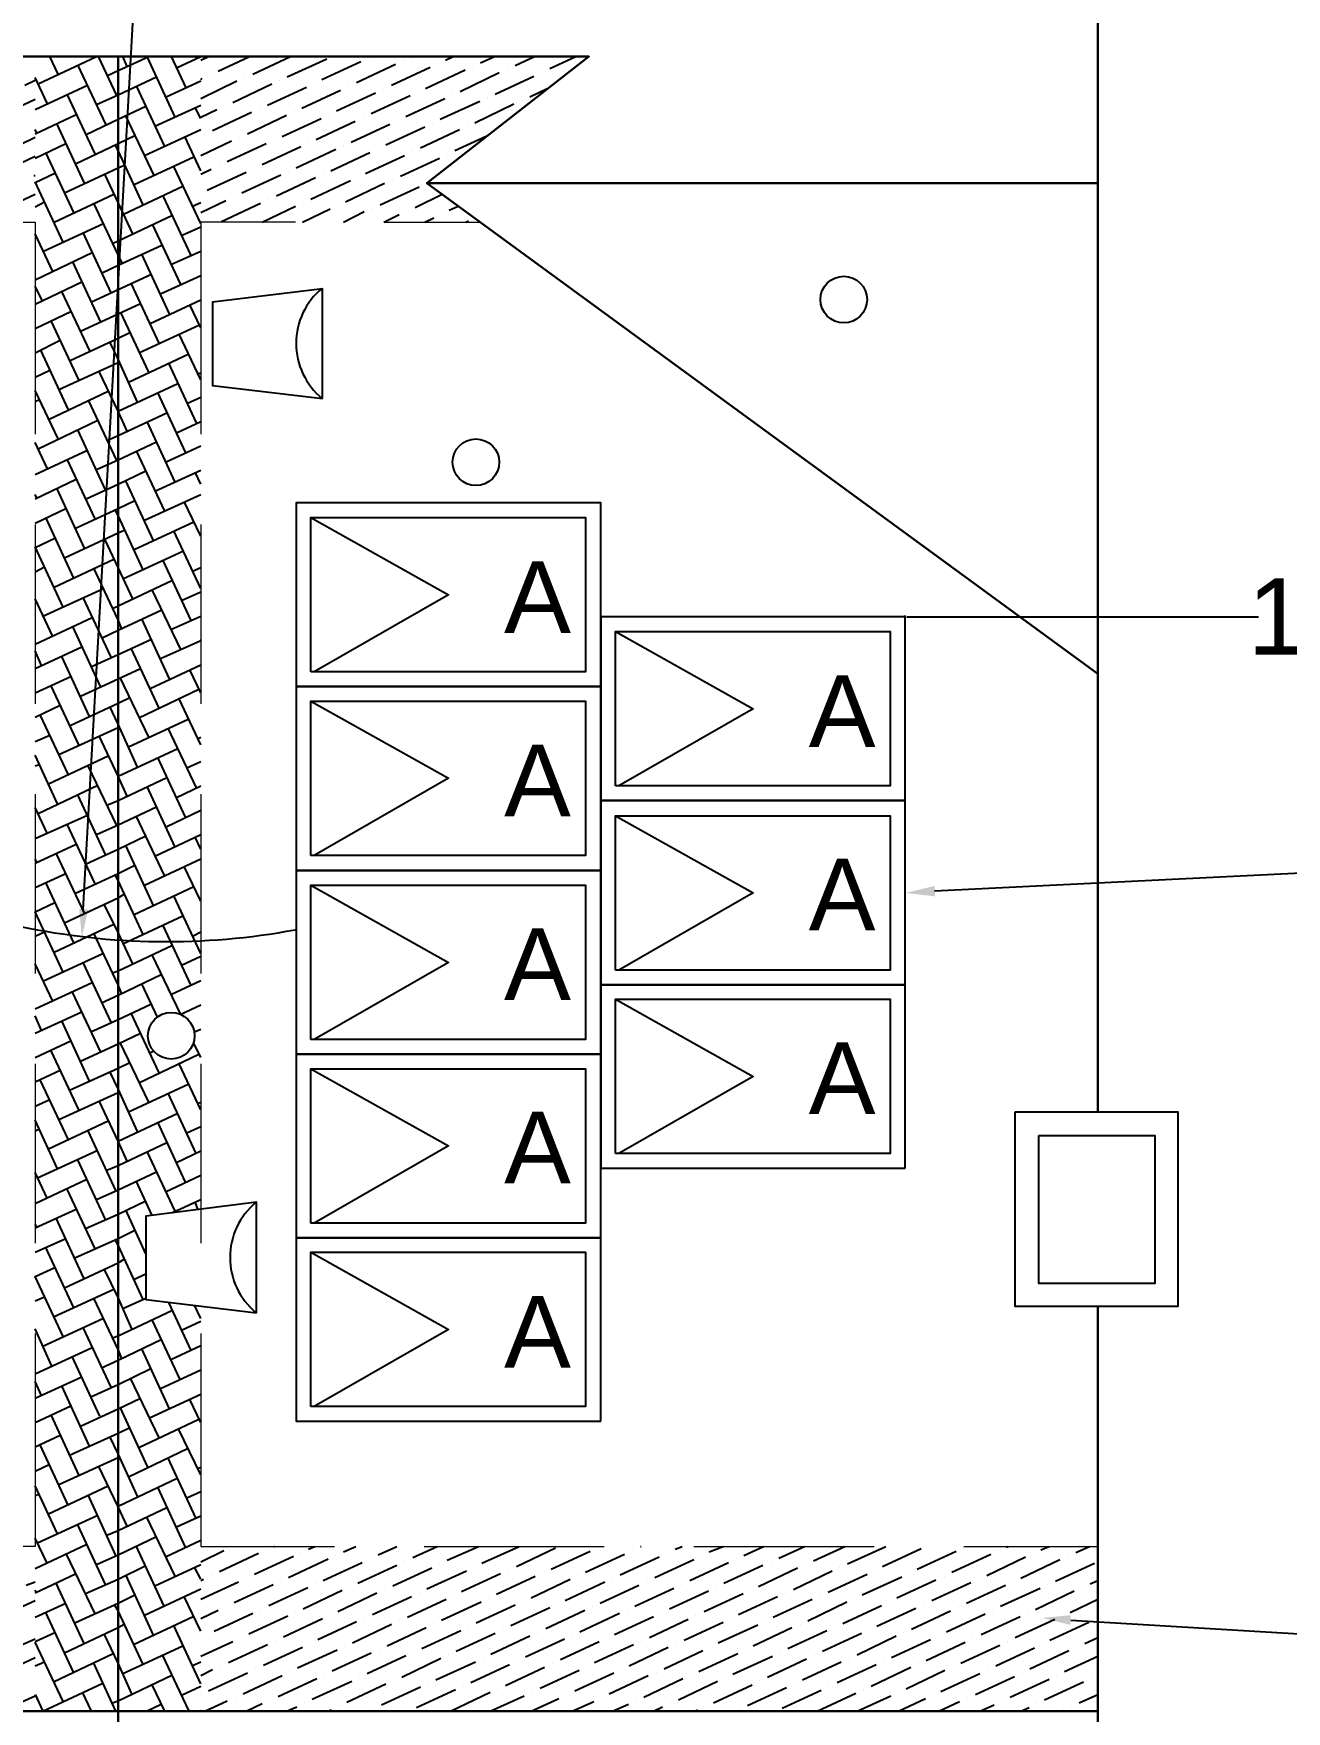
# Model space of a CAD drawing. Header units: inches. Extents: x 347 to 7477, y 1065 to 7514.
# Drawn here: x 3051.8 to 3215.4, y 6603.6 to 6822.8 of the extents above; entities that cross this region are included whole.
import ezdxf

# ---------------------------------------------------------------- set-up
doc = ezdxf.new("R2010")
doc.units = ezdxf.units.IN
doc.header["$MEASUREMENT"] = 0
doc.layers.add('PDF2_0', color=7, linetype='Continuous', true_color=0x636466)
doc.layers.add('PDF2_Text', color=7, linetype='Continuous')
doc.styles.add('PDF Arial', font='arial.ttf')

msp = doc.modelspace()

# ---------------------------------------------------------------- linework, layer by layer
at = {"layer": 'PDF2_0', "color": 7, "lineweight": 30}
for points in [[(3190.78, 6681.95), (3190.78, 6892.47)], [(3190.78, 6603.67), (3190.78, 6515.21), (3062.81, 6515.21), (3062.81, 6603.67), (2934.85, 6603.67), (2934.85, 6708.56), (3022.49, 6803.29), (3001.33, 6819.82), (3062.81, 6819.82)], [(3190.78, 6803.29), (3103.14, 6803.29), (3124.3, 6819.82), (3062.81, 6819.82), (3062.81, 6603.67), (3190.78, 6603.67), (3190.78, 6656.53)], [(3103.14, 6803.29), (3190.78, 6739.17)]]:
    msp.add_lwpolyline(points, dxfattribs=at)
at = {"layer": 'PDF2_0', "color": 7, "lineweight": 25}
for points in [[(3058.27, 6708.38), (3066.9, 6863.05)], [(3165.62, 6746.62), (3165.62, 6746.8)], [(3165.8, 6746.62), (3211.76, 6746.62)], [(3169.43, 6710.84), (3315.83, 6718.01), (3475.22, 6718.01)], [(3187.23, 6615.57), (3332.73, 6606.85), (3432.63, 6606.85)]]:
    msp.add_lwpolyline(points, dxfattribs=at)
at = {"layer": 'PDF2_0', "color": 132, "lineweight": 25, "true_color": 0x00c1c1}
for points in [[(3052.37, 6816.28), (3060, 6819.82)], [(3055, 6817.55), (3053.91, 6819.82)], [(3062.63, 6814.73), (3060.27, 6819.82)], [(3061.45, 6817.37), (3062.81, 6818), (3066.81, 6819.82)], [(3063.99, 6818.55), (3063.45, 6819.82)], [(3070.26, 6811.92), (3066.63, 6819.82)], [(3071.71, 6815.73), (3069.81, 6819.82)], [(3070.44, 6818.36), (3073.62, 6819.82)], [(3073.07, 6819.64), (3072.98, 6819.82)], [(3061.27, 6810.92), (3057.54, 6818.73)], [(3053.55, 6813.73), (3052, 6817.09)], [(3052, 6812.92), (3058.82, 6816.09)], [(3060, 6813.55), (3062.81, 6814.82), (3067.81, 6817.18)], [(3068.9, 6808.1), (3065.26, 6815.91)], [(3069.08, 6814.55), (3073.62, 6816.64)], [(3059.82, 6807.1), (3056.18, 6814.91)], [(3058.63, 6809.65), (3062.81, 6811.64), (3066.44, 6813.37)], [(3067.63, 6810.74), (3073.62, 6813.46)], [(3073.62, 6811.74), (3072.89, 6813.19)], [(3052, 6809.74), (3057.36, 6812.28)], [(3058.45, 6803.29), (3054.82, 6811.1)], [(3067.53, 6804.29), (3063.81, 6812.1)], [(3052.19, 6809.83), (3052, 6810.28)], [(3057.27, 6805.83), (3062.81, 6808.47), (3065.08, 6809.56)], [(3066.26, 6806.92), (3073.62, 6810.28)], [(3073.62, 6804.92), (3071.53, 6809.37)], [(3052, 6806.56), (3056, 6808.47)], [(3057.09, 6799.38), (3053.37, 6807.29)], [(3066.08, 6800.47), (3062.81, 6807.56), (3062.45, 6808.28)], [(3064.9, 6803.11), (3072.71, 6806.74)], [(3052, 6803.38), (3054.64, 6804.65)], [(3055.82, 6802.02), (3062.81, 6805.29), (3063.63, 6805.65)], [(3064.72, 6796.66), (3062.81, 6800.75), (3061.09, 6804.47)], [(3073.62, 6798.02), (3070.08, 6805.47)], [(3055.64, 6795.57), (3052, 6803.47)], [(3063.45, 6799.2), (3071.35, 6802.93)], [(3052, 6800.2), (3053.19, 6800.84)], [(3054.46, 6798.2), (3062.27, 6801.84)], [(3063.36, 6792.84), (3062.81, 6793.93), (3059.63, 6800.66)], [(3072.35, 6793.84), (3068.72, 6801.65)], [(3072.53, 6800.29), (3073.62, 6800.75)], [(3053.09, 6794.39), (3060.9, 6798.02)], [(3062.09, 6795.39), (3062.81, 6795.75), (3069.9, 6799.11)], [(3070.99, 6790.03), (3067.35, 6797.84)], [(3054.28, 6791.75), (3052, 6796.66)], [(3061.9, 6788.94), (3058.27, 6796.84)], [(3071.17, 6796.48), (3073.62, 6797.57)], [(3052, 6790.67), (3059.45, 6794.21)], [(3060.72, 6791.57), (3062.81, 6792.57), (3068.53, 6795.21)], [(3069.53, 6786.22), (3065.9, 6794.03)], [(3069.71, 6792.66), (3073.62, 6794.39)], [(3060.54, 6785.13), (3056.91, 6793.03)], [(3059.27, 6787.76), (3062.81, 6789.39), (3067.17, 6791.39)], [(3068.35, 6788.85), (3073.62, 6791.21)], [(3052, 6787.49), (3058.09, 6790.39)], [(3052.91, 6787.94), (3052, 6789.85)], [(3059.18, 6781.31), (3055.46, 6789.12)], [(3068.17, 6782.4), (3064.54, 6790.21)], [(3057.91, 6783.94), (3062.81, 6786.22), (3065.72, 6787.58)], [(3066.99, 6784.94), (3073.62, 6788.03)], [(3073.62, 6784.4), (3072.17, 6787.4)], [(3052, 6784.31), (3056.73, 6786.58)], [(3057.73, 6777.5), (3054.09, 6785.31)], [(3066.81, 6778.59), (3063.18, 6786.4)], [(3065.54, 6781.13), (3073.44, 6784.76)], [(3052, 6781.13), (3055.27, 6782.76)], [(3056.55, 6780.13), (3062.81, 6783.04), (3064.36, 6783.76)], [(3065.36, 6774.68), (3062.81, 6780.31), (3061.72, 6782.58)], [(3073.62, 6777.59), (3070.8, 6783.58)], [(3056.36, 6773.68), (3052.73, 6781.49)], [(3064.17, 6777.31), (3071.98, 6780.95)], [(3052, 6777.95), (3053.91, 6778.86)], [(3055.09, 6776.32), (3062.81, 6779.86), (3062.99, 6779.95)], [(3062.81, 6773.5), (3060.36, 6778.68)], [(3073.07, 6771.96), (3069.44, 6779.77)], [(3073.26, 6778.4), (3073.62, 6778.5)], [(3055, 6769.87), (3052, 6776.22)], [(3053.73, 6772.41), (3061.54, 6776.13)], [(3063.99, 6770.87), (3062.81, 6773.5), (3070.62, 6777.13)], [(3071.62, 6768.14), (3067.99, 6775.95)], [(3052, 6774.77), (3052.55, 6775.04)], [(3062.63, 6767.05), (3059, 6774.86)], [(3071.8, 6774.5), (3073.62, 6775.32)], [(3052.37, 6768.6), (3060.18, 6772.32)], [(3061.36, 6769.69), (3062.81, 6770.32), (3069.26, 6773.32)], [(3070.26, 6764.24), (3066.63, 6772.14)], [(3070.44, 6770.68), (3073.62, 6772.14)], [(3053.55, 6766.05), (3052, 6769.41)], [(3061.18, 6763.24), (3057.54, 6771.05)], [(3060, 6765.87), (3062.81, 6767.14), (3067.81, 6769.5)], [(3052, 6765.24), (3058.82, 6768.41)], [(3059.82, 6759.42), (3056.18, 6767.23)], [(3068.9, 6760.42), (3065.26, 6768.23)], [(3069.08, 6766.87), (3073.62, 6768.96)], [(3058.63, 6762.06), (3062.81, 6763.96), (3066.44, 6765.69)], [(3067.63, 6763.06), (3073.62, 6765.78)], [(3073.62, 6763.96), (3072.89, 6765.51)], [(3052, 6762.06), (3057.36, 6764.6)], [(3058.45, 6755.61), (3054.82, 6763.42)], [(3067.44, 6756.61), (3063.81, 6764.42)], [(3052.19, 6762.15), (3052, 6762.6)], [(3052, 6758.88), (3056, 6760.79)], [(3057.18, 6758.15), (3062.81, 6760.79), (3065.08, 6761.88)], [(3066.08, 6752.79), (3062.81, 6759.88), (3062.45, 6760.6)], [(3066.26, 6759.24), (3073.62, 6762.6)], [(3073.62, 6757.15), (3071.44, 6761.69)], [(3057, 6751.79), (3053.37, 6759.61)], [(3064.9, 6755.43), (3072.71, 6759.06)], [(3052, 6755.7), (3054.64, 6756.97)], [(3055.82, 6754.34), (3062.81, 6757.61), (3063.63, 6757.97)], [(3064.72, 6748.98), (3062.81, 6753.07), (3061.09, 6756.79)], [(3073.62, 6750.34), (3070.08, 6757.88)], [(3055.64, 6747.89), (3052, 6755.79)], [(3054.46, 6750.52), (3062.27, 6754.16)], [(3063.45, 6751.61), (3071.35, 6755.25)], [(3072.35, 6746.16), (3068.72, 6753.97)], [(3052, 6752.52), (3053.19, 6753.16)], [(3063.27, 6745.16), (3062.81, 6746.25), (3059.63, 6752.98)], [(3072.53, 6752.61), (3073.62, 6753.07)], [(3053, 6746.71), (3060.9, 6750.34)], [(3062.09, 6747.71), (3062.81, 6748.07), (3069.9, 6751.43)], [(3070.99, 6742.35), (3067.26, 6750.16)], [(3071.17, 6748.8), (3073.62, 6749.89)], [(3054.28, 6744.08), (3052, 6748.98)], [(3061.9, 6741.35), (3058.27, 6749.16)], [(3060.72, 6743.89), (3062.81, 6744.89), (3068.53, 6747.53)], [(3052, 6743.08), (3059.45, 6746.53)], [(3060.54, 6737.45), (3056.91, 6745.35)], [(3069.53, 6738.54), (3065.9, 6746.35)], [(3069.71, 6744.98), (3073.62, 6746.71)], [(3059.27, 6740.08), (3062.81, 6741.71), (3067.17, 6743.71)], [(3068.35, 6741.17), (3073.62, 6743.53), (3073.53, 6743.53)], [(3052, 6739.9), (3058.09, 6742.71)], [(3052.82, 6740.26), (3052, 6742.17)], [(3059.09, 6733.63), (3055.46, 6741.44)], [(3068.17, 6734.72), (3064.54, 6742.53)], [(3052, 6736.72), (3056.73, 6738.9)], [(3057.91, 6736.26), (3062.81, 6738.54), (3065.72, 6739.9)], [(3066.81, 6730.91), (3063.08, 6738.72)], [(3066.99, 6737.26), (3073.62, 6740.35)], [(3073.62, 6736.72), (3072.17, 6739.72)], [(3057.73, 6729.82), (3054.09, 6737.63)], [(3065.54, 6733.45), (3073.35, 6737.17)], [(3052, 6733.54), (3055.27, 6735.08)], [(3056.55, 6732.45), (3062.81, 6735.36), (3064.36, 6736.08)], [(3065.36, 6727), (3062.81, 6732.63), (3061.72, 6734.9)], [(3073.62, 6729.91), (3070.8, 6735.9)], [(3056.36, 6726), (3052.64, 6733.81)], [(3055.09, 6728.64), (3062.81, 6732.18), (3062.99, 6732.27)], [(3064.17, 6729.63), (3071.98, 6733.27)], [(3073.07, 6724.28), (3069.35, 6732.09)], [(3052, 6730.36), (3053.91, 6731.18)], [(3062.81, 6725.82), (3060.36, 6731.09)], [(3073.26, 6730.72), (3073.62, 6730.91)], [(3054.91, 6722.19), (3052, 6728.54)], [(3053.73, 6724.82), (3061.54, 6728.45)], [(3063.99, 6723.19), (3062.81, 6725.82), (3070.62, 6729.45)], [(3071.62, 6720.46), (3067.99, 6728.27)], [(3071.8, 6726.91), (3073.62, 6727.73)], [(3052, 6727.18), (3052.55, 6727.36)], [(3062.63, 6719.37), (3058.91, 6727.18)], [(3061.36, 6722.01), (3062.81, 6722.64), (3069.17, 6725.64)], [(3062.81, 6725.82), (3062.81, 6725.82)], [(3052.37, 6720.92), (3060.18, 6724.64)], [(3061.18, 6715.56), (3057.54, 6723.37)], [(3070.26, 6716.56), (3066.63, 6724.46)], [(3070.44, 6723.01), (3073.62, 6724.55)], [(3053.55, 6718.37), (3052, 6721.73)], [(3060, 6718.19), (3062.81, 6719.46), (3067.81, 6721.82)], [(3069.08, 6719.19), (3073.62, 6721.37)], [(3052, 6717.65), (3058.82, 6720.73)], [(3059.82, 6711.74), (3056.18, 6719.55)], [(3068.9, 6712.74), (3065.17, 6720.64)], [(3052, 6714.47), (3057.36, 6716.92)], [(3058.63, 6714.38), (3062.81, 6716.28), (3066.44, 6718.01)], [(3067.44, 6708.93), (3063.81, 6716.74)], [(3067.63, 6715.38), (3073.62, 6718.19)], [(3073.62, 6716.28), (3072.89, 6717.83)], [(3052.19, 6714.56), (3052, 6714.92)], [(3058.45, 6707.93), (3054.73, 6715.74)], [(3066.26, 6711.56), (3073.62, 6715.01)], [(3052, 6711.29), (3056, 6713.11)], [(3057.18, 6710.47), (3062.81, 6713.11), (3064.99, 6714.2)], [(3066.08, 6705.11), (3062.81, 6712.2), (3062.45, 6712.92)], [(3073.62, 6709.47), (3071.44, 6714.01)], [(3057, 6704.11), (3053.37, 6711.93)], [(3055.82, 6706.66), (3062.81, 6709.93), (3063.63, 6710.38)], [(3064.9, 6707.75), (3072.71, 6711.38)], [(3073.62, 6702.66), (3070.08, 6710.2)], [(3055.64, 6700.21), (3052, 6708.11), (3054.55, 6709.29)], [(3064.72, 6701.3), (3062.81, 6705.39), (3061, 6709.11)], [(3054.46, 6702.84), (3062.27, 6706.48)], [(3063.45, 6703.93), (3071.26, 6707.57)], [(3072.35, 6698.48), (3068.72, 6706.29)], [(3052, 6704.93), (3053.19, 6705.48)], [(3063.27, 6697.48), (3062.81, 6698.57), (3059.63, 6705.3)], [(3062.09, 6700.12), (3062.81, 6700.39), (3069.9, 6703.75)], [(3072.53, 6704.93), (3073.62, 6705.48)], [(3054.28, 6696.4), (3052, 6701.3)], [(3053, 6699.03), (3060.81, 6702.66)], [(3061.9, 6693.67), (3058.27, 6701.48)], [(3070.99, 6694.67), (3067.26, 6702.48)], [(3071.08, 6701.12), (3073.62, 6702.3)], [(3060.63, 6696.21), (3062.81, 6697.21), (3068.53, 6699.94)], [(3069.71, 6697.3), (3073.62, 6699.12)], [(3052, 6695.4), (3059.45, 6698.85)], [(3060.54, 6689.77), (3056.82, 6697.67)], [(3067.99, 6694.22), (3065.9, 6698.67)], [(3052, 6692.22), (3058.09, 6695.03)], [(3059.27, 6692.4), (3062.81, 6694.03), (3067.08, 6696.03)], [(3068.17, 6687.04), (3064.54, 6694.85)], [(3070.9, 6694.67), (3073.62, 6695.94)], [(3073.62, 6695.85), (3073.53, 6695.85)], [(3052.82, 6692.58), (3052, 6694.49)], [(3059.09, 6685.95), (3055.46, 6693.85)], [(3072.8, 6692.4), (3073.62, 6692.76)], [(3052, 6689.04), (3056.64, 6691.22)], [(3057.91, 6688.58), (3062.81, 6690.86), (3065.72, 6692.22)], [(3066.81, 6683.23), (3063.08, 6691.04)], [(3073.62, 6689.04), (3072.71, 6690.95)], [(3057.73, 6682.14), (3054.09, 6689.95)], [(3056.45, 6684.77), (3062.81, 6687.68), (3064.36, 6688.4)], [(3065.54, 6685.77), (3073.35, 6689.49)], [(3066.9, 6689.67), (3067.53, 6689.95)], [(3073.62, 6682.23), (3070.8, 6688.22)], [(3052, 6685.86), (3055.27, 6687.4)], [(3056.36, 6678.32), (3052.64, 6686.13)], [(3065.36, 6679.41), (3062.81, 6684.95), (3061.72, 6687.22)], [(3055.09, 6680.96), (3062.81, 6684.5), (3062.9, 6684.59)], [(3064.17, 6681.95), (3071.98, 6685.59)], [(3072.98, 6676.6), (3069.35, 6684.41)], [(3052, 6682.68), (3053.91, 6683.59)], [(3062.72, 6678.14), (3062.81, 6678.14), (3060.36, 6683.41)], [(3063.99, 6675.51), (3062.81, 6678.14), (3070.62, 6681.77)], [(3073.17, 6683.04), (3073.62, 6683.23)], [(3054.91, 6674.51), (3052, 6680.86)], [(3052, 6679.5), (3052.46, 6679.68)], [(3053.73, 6677.14), (3061.54, 6680.77)], [(3062.54, 6671.69), (3058.91, 6679.5)], [(3071.62, 6672.78), (3067.99, 6680.59)], [(3071.8, 6679.23), (3073.62, 6680.05)], [(3061.36, 6674.33), (3062.81, 6674.96), (3069.17, 6677.96)], [(3052.28, 6673.33), (3060.18, 6676.96)], [(3061.18, 6667.88), (3057.54, 6675.69)], [(3070.26, 6668.97), (3066.63, 6676.78)], [(3070.44, 6675.33), (3073.62, 6676.87)], [(3053.55, 6670.69), (3052, 6674.05)], [(3052, 6669.97), (3058.73, 6673.15)], [(3060, 6670.51), (3062.81, 6671.78), (3067.81, 6674.14)], [(3067.26, 6668.42), (3065.17, 6672.96)], [(3068.99, 6671.51), (3073.62, 6673.69)], [(3059.82, 6664.06), (3056.18, 6671.87)], [(3052, 6666.79), (3057.36, 6669.24)], [(3058.54, 6666.7), (3062.81, 6668.6), (3066.44, 6670.33)], [(3066.44, 6663.43), (3063.81, 6669.15)], [(3069.9, 6668.79), (3073.62, 6670.51)], [(3073.26, 6669.15), (3072.89, 6670.15)], [(3052.19, 6666.88), (3052, 6667.24)], [(3058.36, 6660.25), (3054.73, 6668.06)], [(3057.18, 6662.88), (3062.81, 6665.43), (3064.99, 6666.52)], [(3052, 6663.61), (3056, 6665.43)], [(3057, 6656.43), (3053.37, 6664.25)], [(3066.08, 6657.43), (3062.81, 6664.52), (3062.45, 6665.24)], [(3055.82, 6658.98), (3062.81, 6662.25), (3063.63, 6662.7)], [(3066.26, 6663.88), (3066.44, 6663.97)], [(3055.64, 6652.62), (3052, 6660.43), (3054.55, 6661.61)], [(3064.63, 6653.62), (3062.81, 6657.71), (3061, 6661.43)], [(3064.81, 6660.07), (3066.44, 6660.79)], [(3052, 6657.25), (3053.19, 6657.8)], [(3054.37, 6655.16), (3062.27, 6658.8)], [(3063.27, 6649.8), (3062.81, 6650.89), (3059.63, 6657.62)], [(3063.45, 6656.25), (3066.44, 6657.62)], [(3062.09, 6652.44), (3062.81, 6652.71), (3069.9, 6656.07)], [(3072.35, 6650.8), (3069.44, 6657.07)], [(3073.62, 6654.98), (3072.8, 6656.71)], [(3054.18, 6648.72), (3052, 6653.62)], [(3053, 6651.35), (3060.81, 6654.98)], [(3061.9, 6645.99), (3058.27, 6653.8)], [(3070.9, 6646.99), (3067.26, 6654.8)], [(3071.08, 6653.44), (3073.62, 6654.62)], [(3052, 6647.72), (3059.45, 6651.17)], [(3060.63, 6648.53), (3062.81, 6649.53), (3068.53, 6652.26)], [(3069.53, 6643.18), (3065.9, 6650.99)], [(3069.71, 6649.62), (3073.62, 6651.44)], [(3060.45, 6642.18), (3056.82, 6649.99)], [(3052, 6644.54), (3058.09, 6647.35)], [(3052.82, 6644.9), (3052, 6646.72)], [(3059.27, 6644.72), (3062.81, 6646.35), (3067.08, 6648.44)], [(3068.17, 6639.36), (3064.45, 6647.17)], [(3068.35, 6645.81), (3073.62, 6648.26)], [(3073.62, 6648.17), (3073.53, 6648.26)], [(3059.09, 6638.27), (3055.46, 6646.17)], [(3057.91, 6640.9), (3062.81, 6643.18), (3065.72, 6644.54)], [(3066.9, 6641.99), (3073.62, 6645.08)], [(3073.62, 6641.36), (3072.17, 6644.36)], [(3052, 6641.36), (3056.64, 6643.54)], [(3057.73, 6634.46), (3054.09, 6642.36)], [(3066.72, 6635.55), (3063.08, 6643.36)], [(3056.45, 6637.09), (3062.81, 6640), (3064.36, 6640.72)], [(3065.54, 6638.09), (3073.35, 6641.81)], [(3073.62, 6634.55), (3070.71, 6640.54)], [(3052, 6638.18), (3055.27, 6639.72)], [(3056.27, 6630.64), (3052.64, 6638.45)], [(3065.36, 6631.73), (3062.81, 6637.27), (3061.72, 6639.54)], [(3064.17, 6634.27), (3071.98, 6638)], [(3052, 6635), (3053.91, 6635.91)], [(3055.09, 6633.28), (3062.81, 6636.82), (3062.9, 6636.91)], [(3063.99, 6627.83), (3062.81, 6630.37), (3060.27, 6635.73)], [(3072.98, 6628.92), (3069.35, 6636.73)], [(3073.17, 6635.36), (3073.62, 6635.55)], [(3062.72, 6630.46), (3062.81, 6630.46), (3070.53, 6634.09)], [(3054.91, 6626.83), (3052, 6633.09)], [(3052, 6631.82), (3052.46, 6632)], [(3053.73, 6629.46), (3061.54, 6633.09)], [(3062.54, 6624.01), (3058.91, 6631.91)], [(3071.62, 6625.1), (3067.99, 6632.91)], [(3071.8, 6631.55), (3073.62, 6632.37)], [(3052.28, 6625.65), (3060.18, 6629.28)], [(3061.36, 6626.65), (3062.81, 6627.28), (3069.17, 6630.28)], [(3070.26, 6621.29), (3066.54, 6629.1)], [(3070.44, 6627.74), (3073.62, 6629.19)], [(3061.18, 6620.2), (3057.54, 6628.01)], [(3053.55, 6623.01), (3052, 6626.28)], [(3052, 6622.29), (3058.73, 6625.47)], [(3060, 6622.83), (3062.81, 6624.1), (3067.81, 6626.46)], [(3068.81, 6617.47), (3065.17, 6625.28)], [(3068.99, 6623.83), (3073.62, 6626.01)], [(3059.82, 6616.38), (3056.09, 6624.19)], [(3058.54, 6619.02), (3062.81, 6620.92), (3066.35, 6622.65)], [(3067.63, 6620.02), (3073.62, 6622.83)], [(3073.62, 6620.92), (3072.8, 6622.47)], [(3052, 6619.11), (3057.36, 6621.65)], [(3058.36, 6612.57), (3054.73, 6620.38)], [(3067.44, 6613.57), (3063.81, 6621.47)], [(3052.1, 6619.2), (3052, 6619.47)], [(3057.18, 6615.2), (3062.81, 6617.75), (3064.99, 6618.84)], [(3066.26, 6616.2), (3073.62, 6619.65)], [(3073.62, 6614.11), (3071.44, 6618.65)], [(3052, 6615.93), (3056, 6617.75)], [(3057, 6608.75), (3053.37, 6616.57)], [(3066.08, 6609.75), (3062.81, 6616.75), (3062.36, 6617.56)], [(3064.81, 6612.39), (3072.62, 6616.02)], [(3052, 6612.75), (3054.55, 6613.93)], [(3055.82, 6611.3), (3062.81, 6614.57), (3063.63, 6615.02)], [(3064.63, 6605.94), (3062.81, 6609.94), (3061, 6613.75)], [(3073.62, 6607.21), (3070.08, 6614.84)], [(3055.64, 6604.94), (3052, 6612.66)], [(3063.45, 6608.57), (3071.26, 6612.21)], [(3052, 6609.57), (3053.19, 6610.12)], [(3054.37, 6607.48), (3062.18, 6611.21)], [(3062.54, 6603.67), (3059.63, 6609.94)], [(3072.08, 6603.67), (3068.62, 6611.03)], [(3072.44, 6609.57), (3073.62, 6610.12)], [(3052, 6605.85), (3053, 6603.67), (3060.81, 6607.3)], [(3062.09, 6604.76), (3062.81, 6605.03), (3069.9, 6608.39)], [(3068.9, 6603.67), (3067.26, 6607.12)], [(3059.36, 6603.67), (3058.18, 6606.12)], [(3071.08, 6605.76), (3073.62, 6606.94)], [(3066.54, 6603.67), (3068.44, 6604.58)], [(3073.35, 6603.67), (3073.62, 6603.76)]]:
    msp.add_lwpolyline(points, dxfattribs=at)
at = {"layer": 'PDF2_0', "lineweight": 25}
for points in [[(3073.62, 6819.36), (3074.62, 6819.82)], [(3075.89, 6817.91), (3079.98, 6819.82)], [(3080.43, 6817.55), (3085.34, 6819.82)], [(3101.14, 6819.73), (3101.23, 6819.82)], [(3105.59, 6819.36), (3106.59, 6819.82)], [(3110.13, 6819), (3111.95, 6819.82)], [(3114.67, 6818.64), (3117.21, 6819.82)], [(3119.21, 6818.27), (3122.57, 6819.82)], [(3084.88, 6817.18), (3090.06, 6819.55)], [(3089.42, 6816.82), (3094.51, 6819.18)], [(3093.96, 6816.46), (3099.05, 6818.82)], [(3095.6, 6819.64), (3095.6, 6819.64)], [(3098.5, 6816.09), (3103.59, 6818.46)], [(3100.05, 6819.27), (3100.05, 6819.27)], [(3102.95, 6815.64), (3108.13, 6818.09)], [(3104.59, 6818.91), (3104.59, 6818.91)], [(3107.5, 6815.28), (3112.58, 6817.73)], [(3109.13, 6818.55), (3109.13, 6818.55)], [(3113.67, 6818.18), (3113.67, 6818.18)], [(3118.12, 6817.82), (3118.12, 6817.82)], [(3050.64, 6816.09), (3052, 6816.73)], [(3073.62, 6816.82), (3073.8, 6817)], [(3073.62, 6814.37), (3078.34, 6816.64)], [(3074.89, 6817.46), (3074.89, 6817.46)], [(3077.8, 6813.82), (3082.88, 6816.28)], [(3079.34, 6817.09), (3079.34, 6817.09)], [(3082.34, 6813.46), (3087.42, 6815.82)], [(3083.88, 6816.73), (3083.88, 6816.73)], [(3086.79, 6813.1), (3091.87, 6815.46)], [(3088.42, 6816.37), (3088.42, 6816.37)], [(3092.96, 6815.91), (3092.96, 6815.91)], [(3097.41, 6815.55), (3097.41, 6815.55)], [(3112.04, 6814.91), (3117.12, 6817.28)], [(3116.58, 6814.55), (3118.85, 6815.64)], [(3048.01, 6812.37), (3052, 6814.28)], [(3076.8, 6813.37), (3076.8, 6813.37)], [(3091.33, 6812.73), (3096.42, 6815.1)], [(3095.87, 6812.37), (3100.96, 6814.73)], [(3100.41, 6812.01), (3105.5, 6814.37)], [(3101.96, 6815.19), (3101.96, 6815.19)], [(3104.86, 6811.64), (3110.04, 6814.01)], [(3106.5, 6814.82), (3106.5, 6814.82)], [(3109.4, 6811.19), (3114.49, 6813.64)], [(3111.04, 6814.46), (3111.04, 6814.46)], [(3115.58, 6814.1), (3115.58, 6814.1)], [(3073.62, 6811.92), (3075.71, 6812.92)], [(3075.16, 6810.19), (3080.25, 6812.55)], [(3079.7, 6809.74), (3084.79, 6812.19)], [(3081.25, 6813.01), (3081.25, 6813.01)], [(3084.25, 6809.37), (3089.33, 6811.74)], [(3085.79, 6812.64), (3085.79, 6812.64)], [(3088.7, 6809.01), (3093.78, 6811.37)], [(3090.33, 6812.28), (3090.33, 6812.28)], [(3093.24, 6808.65), (3098.32, 6811.01)], [(3094.87, 6811.92), (3094.87, 6811.92)], [(3099.32, 6811.46), (3099.32, 6811.46)], [(3103.86, 6811.1), (3103.86, 6811.1)], [(3049.92, 6808.28), (3052, 6809.28)], [(3073.62, 6806.92), (3077.62, 6808.83)], [(3074.16, 6809.65), (3074.16, 6809.65)], [(3078.71, 6809.28), (3078.71, 6809.28)], [(3083.16, 6808.92), (3083.16, 6808.92)], [(3097.78, 6808.28), (3102.86, 6810.65)], [(3102.32, 6807.92), (3107.4, 6810.28)], [(3106.77, 6807.56), (3110.95, 6809.46)], [(3108.4, 6810.74), (3108.4, 6810.74)], [(3047.37, 6804.65), (3052, 6806.83)], [(3077.07, 6806.1), (3082.16, 6808.47)], [(3081.61, 6805.74), (3086.7, 6808.1)], [(3086.06, 6805.29), (3091.24, 6807.74)], [(3087.7, 6808.56), (3087.7, 6808.56)], [(3090.6, 6804.92), (3095.69, 6807.29)], [(3092.24, 6808.19), (3092.24, 6808.19)], [(3095.14, 6804.56), (3100.23, 6806.92)], [(3096.78, 6807.83), (3096.78, 6807.83)], [(3099.68, 6804.2), (3104.77, 6806.56)], [(3101.23, 6807.47), (3101.23, 6807.47)], [(3105.77, 6807.01), (3105.77, 6807.01)], [(3073.62, 6804.47), (3074.98, 6805.11)], [(3074.44, 6802.38), (3079.52, 6804.74)], [(3076.07, 6805.56), (3076.07, 6805.56)], [(3078.98, 6802.02), (3084.06, 6804.38)], [(3080.52, 6805.2), (3080.52, 6805.2)], [(3085.06, 6804.83), (3085.06, 6804.83)], [(3089.6, 6804.47), (3089.6, 6804.47)], [(3051.82, 6804.29), (3052, 6804.29)], [(3083.52, 6801.65), (3088.6, 6804.02)], [(3087.97, 6801.2), (3093.15, 6803.65)], [(3092.51, 6800.84), (3097.6, 6803.29)], [(3094.14, 6804.11), (3094.14, 6804.11)], [(3097.05, 6800.47), (3102.14, 6802.83)], [(3098.69, 6803.74), (3098.69, 6803.74)], [(3049.19, 6800.56), (3052, 6801.84)], [(3073.62, 6799.47), (3076.89, 6801.02)], [(3076.34, 6798.29), (3081.43, 6800.66)], [(3077.98, 6801.56), (3077.98, 6801.56)], [(3081.61, 6798.2), (3085.97, 6800.29)], [(3082.43, 6801.11), (3082.43, 6801.11)], [(3086.97, 6800.75), (3086.97, 6800.75)], [(3091.51, 6800.38), (3091.51, 6800.38)], [(3096.05, 6800.02), (3096.05, 6800.02)], [(3101.59, 6800.11), (3105.13, 6801.84)], [(3106.04, 6799.75), (3107.22, 6800.29)], [(3086.88, 6798.2), (3090.51, 6799.93)], [(3092.24, 6798.2), (3094.96, 6799.57)], [(3097.51, 6798.2), (3099.5, 6799.2)], [(3100.5, 6799.66), (3100.5, 6799.66)], [(3102.86, 6798.2), (3104.04, 6798.75)], [(3105.04, 6799.29), (3105.04, 6799.29)], [(3108.22, 6798.2), (3108.58, 6798.38)], [(3073.62, 6623.19), (3076.62, 6624.65)], [(3077.62, 6625.1), (3077.62, 6625.1)], [(3082.16, 6624.74), (3082.16, 6624.74)], [(3083.16, 6625.19), (3083.25, 6625.19)], [(3087.7, 6624.83), (3088.51, 6625.19)], [(3092.24, 6624.47), (3093.87, 6625.19)], [(3096.78, 6624.1), (3099.23, 6625.19)], [(3101.32, 6623.74), (3104.5, 6625.19)], [(3105.77, 6623.38), (3109.86, 6625.19)], [(3110.31, 6623.01), (3115.21, 6625.19)], [(3114.85, 6622.56), (3119.94, 6625.01)], [(3125.48, 6625.1), (3125.48, 6625.1)], [(3130.02, 6624.74), (3130.02, 6624.74)], [(3131.02, 6625.19), (3131.11, 6625.19)], [(3135.56, 6624.83), (3136.47, 6625.19)], [(3140.01, 6624.47), (3141.82, 6625.19)], [(3144.55, 6624.01), (3147.09, 6625.19)], [(3149.09, 6623.65), (3152.45, 6625.19)], [(3153.63, 6623.29), (3157.72, 6625.19)], [(3158.08, 6622.92), (3163.08, 6625.19)], [(3162.62, 6622.56), (3167.71, 6624.92)], [(3173.25, 6625.01), (3173.25, 6625.01)], [(3177.79, 6624.65), (3177.79, 6624.65)], [(3178.79, 6625.1), (3179.06, 6625.19)], [(3183.33, 6624.74), (3184.42, 6625.19)], [(3187.87, 6624.38), (3189.69, 6625.19)], [(3076.07, 6621.92), (3081.16, 6624.28)], [(3080.61, 6621.56), (3085.7, 6623.92)], [(3085.06, 6621.11), (3090.24, 6623.56)], [(3086.7, 6624.38), (3086.7, 6624.38)], [(3089.6, 6620.74), (3094.69, 6623.1)], [(3091.24, 6624.01), (3091.24, 6624.01)], [(3094.14, 6620.38), (3099.23, 6622.74)], [(3095.78, 6623.65), (3095.78, 6623.65)], [(3098.69, 6620.02), (3103.77, 6622.38)], [(3100.23, 6623.29), (3100.23, 6623.29)], [(3104.77, 6622.83), (3104.77, 6622.83)], [(3109.31, 6622.47), (3109.31, 6622.47)], [(3119.39, 6622.2), (3124.48, 6624.56)], [(3123.84, 6621.83), (3128.93, 6624.19)], [(3128.38, 6621.47), (3133.47, 6623.83)], [(3132.92, 6621.11), (3138.01, 6623.47)], [(3134.47, 6624.28), (3134.47, 6624.28)], [(3137.47, 6620.74), (3142.55, 6623.1)], [(3139.01, 6623.92), (3139.01, 6623.92)], [(3141.92, 6620.38), (3147, 6622.74)], [(3143.55, 6623.56), (3143.55, 6623.56)], [(3146.46, 6619.93), (3151.54, 6622.38)], [(3148.09, 6623.19), (3148.09, 6623.19)], [(3152.54, 6622.83), (3152.54, 6622.83)], [(3157.08, 6622.47), (3157.08, 6622.47)], [(3167.16, 6622.2), (3172.25, 6624.56)], [(3171.7, 6621.83), (3176.79, 6624.19)], [(3176.25, 6621.38), (3181.33, 6623.83)], [(3180.7, 6621.02), (3185.78, 6623.47)], [(3182.33, 6624.28), (3182.33, 6624.28)], [(3185.24, 6620.65), (3190.32, 6623.01)], [(3186.87, 6623.92), (3186.87, 6623.92)], [(3050.82, 6620.11), (3052, 6620.56)], [(3073.62, 6620.74), (3073.98, 6620.92)], [(3073.62, 6618.29), (3078.52, 6620.56)], [(3075.07, 6621.38), (3075.07, 6621.38)], [(3077.98, 6617.84), (3083.06, 6620.2)], [(3079.52, 6621.02), (3079.52, 6621.02)], [(3084.06, 6620.65), (3084.06, 6620.65)], [(3088.6, 6620.29), (3088.6, 6620.29)], [(3103.14, 6619.65), (3108.31, 6622.01)], [(3107.68, 6619.29), (3112.76, 6621.65)], [(3112.22, 6618.93), (3117.3, 6621.29)], [(3113.85, 6622.11), (3113.85, 6622.11)], [(3116.76, 6618.47), (3121.84, 6620.92)], [(3118.3, 6621.74), (3118.3, 6621.74)], [(3121.21, 6618.11), (3126.39, 6620.56)], [(3122.84, 6621.38), (3122.84, 6621.38)], [(3127.38, 6621.02), (3127.38, 6621.02)], [(3131.93, 6620.65), (3131.93, 6620.65)], [(3136.38, 6620.2), (3136.38, 6620.2)], [(3151, 6619.56), (3156.08, 6622.01)], [(3155.54, 6619.2), (3160.62, 6621.56)], [(3159.99, 6618.84), (3165.17, 6621.2)], [(3161.62, 6622.11), (3161.62, 6622.11)], [(3164.53, 6618.47), (3169.62, 6620.83)], [(3166.16, 6621.65), (3166.16, 6621.65)], [(3169.07, 6618.11), (3174.16, 6620.47)], [(3170.71, 6621.29), (3170.71, 6621.29)], [(3175.16, 6620.92), (3175.16, 6620.92)], [(3179.7, 6620.56), (3179.7, 6620.56)], [(3184.24, 6620.2), (3184.24, 6620.2)], [(3189.78, 6620.29), (3190.78, 6620.74)], [(3048.19, 6616.38), (3052, 6618.11)], [(3082.52, 6617.47), (3087.61, 6619.83)], [(3086.97, 6617.02), (3092.06, 6619.47)], [(3091.51, 6616.66), (3096.6, 6619.11)], [(3093.15, 6619.93), (3093.15, 6619.93)], [(3096.05, 6616.29), (3101.14, 6618.65)], [(3097.6, 6619.56), (3097.6, 6619.56)], [(3100.59, 6615.93), (3105.68, 6618.29)], [(3102.14, 6619.2), (3102.14, 6619.2)], [(3106.68, 6618.84), (3106.68, 6618.84)], [(3111.22, 6618.38), (3111.22, 6618.38)], [(3115.67, 6618.02), (3115.67, 6618.02)], [(3125.75, 6617.75), (3130.84, 6620.11)], [(3130.29, 6617.38), (3135.38, 6619.74)], [(3134.83, 6617.02), (3139.92, 6619.38)], [(3139.37, 6616.66), (3144.46, 6619.02)], [(3140.92, 6619.83), (3140.92, 6619.83)], [(3143.82, 6616.29), (3148.91, 6618.65)], [(3145.46, 6619.47), (3145.46, 6619.47)], [(3148.36, 6615.93), (3153.45, 6618.29)], [(3150, 6619.11), (3150, 6619.11)], [(3154.45, 6618.74), (3154.45, 6618.74)], [(3158.99, 6618.38), (3158.99, 6618.38)], [(3163.53, 6618.02), (3163.53, 6618.02)], [(3173.61, 6617.75), (3178.7, 6620.11)], [(3178.06, 6617.38), (3183.24, 6619.74)], [(3182.6, 6616.93), (3187.69, 6619.38)], [(3187.14, 6616.57), (3190.78, 6618.29)], [(3188.78, 6619.83), (3188.78, 6619.83)], [(3073.62, 6615.75), (3075.89, 6616.84)], [(3075.35, 6614.11), (3080.43, 6616.47)], [(3076.98, 6617.38), (3076.98, 6617.38)], [(3079.89, 6613.75), (3084.97, 6616.11)], [(3081.43, 6616.93), (3081.43, 6616.93)], [(3085.97, 6616.57), (3085.97, 6616.57)], [(3090.51, 6616.2), (3090.51, 6616.2)], [(3095.05, 6615.84), (3095.05, 6615.84)], [(3105.04, 6615.57), (3110.22, 6617.93)], [(3109.58, 6615.2), (3114.67, 6617.56)], [(3114.12, 6614.84), (3119.21, 6617.2)], [(3118.67, 6614.48), (3123.75, 6616.84)], [(3120.21, 6617.65), (3120.21, 6617.65)], [(3123.12, 6614.02), (3128.29, 6616.47)], [(3124.75, 6617.29), (3124.75, 6617.29)], [(3127.66, 6613.66), (3132.74, 6616.02)], [(3129.29, 6616.93), (3129.29, 6616.93)], [(3133.83, 6616.57), (3133.83, 6616.57)], [(3138.28, 6616.2), (3138.28, 6616.2)], [(3152.9, 6615.48), (3157.99, 6617.93)], [(3157.45, 6615.11), (3162.53, 6617.47)], [(3161.9, 6614.75), (3166.98, 6617.11)], [(3166.44, 6614.39), (3171.52, 6616.75)], [(3168.07, 6617.65), (3168.07, 6617.65)], [(3170.98, 6614.02), (3176.06, 6616.38)], [(3172.52, 6617.2), (3172.52, 6617.2)], [(3175.52, 6613.66), (3180.6, 6616.02)], [(3177.06, 6616.84), (3177.06, 6616.84)], [(3181.6, 6616.47), (3181.6, 6616.47)], [(3186.14, 6616.11), (3186.14, 6616.11)], [(3074.35, 6613.66), (3074.35, 6613.66)], [(3084.43, 6613.39), (3089.51, 6615.75)], [(3088.88, 6613.02), (3093.96, 6615.38)], [(3093.42, 6612.57), (3098.5, 6615.02)], [(3097.96, 6612.21), (3103.04, 6614.57)], [(3099.5, 6615.48), (3099.5, 6615.48)], [(3102.5, 6611.84), (3107.59, 6614.2)], [(3104.04, 6615.11), (3104.04, 6615.11)], [(3106.95, 6611.48), (3112.04, 6613.84)], [(3108.58, 6614.75), (3108.58, 6614.75)], [(3113.13, 6614.29), (3113.13, 6614.29)], [(3117.58, 6613.93), (3117.58, 6613.93)], [(3132.2, 6613.3), (3137.28, 6615.66)], [(3136.74, 6612.93), (3141.82, 6615.29)], [(3141.19, 6612.57), (3146.37, 6614.93)], [(3142.82, 6615.75), (3142.82, 6615.75)], [(3145.73, 6612.21), (3150.82, 6614.57)], [(3147.36, 6615.38), (3147.36, 6615.38)], [(3150.27, 6611.84), (3155.36, 6614.2)], [(3151.91, 6615.02), (3151.91, 6615.02)], [(3154.81, 6611.48), (3159.9, 6613.84)], [(3156.36, 6614.66), (3156.36, 6614.66)], [(3160.9, 6614.29), (3160.9, 6614.29)], [(3165.44, 6613.93), (3165.44, 6613.93)], [(3179.97, 6613.3), (3185.15, 6615.66)], [(3184.51, 6612.93), (3189.6, 6615.29)], [(3190.69, 6615.75), (3190.69, 6615.75)], [(3050.1, 6612.3), (3052, 6613.11)], [(3073.62, 6610.84), (3077.8, 6612.75)], [(3077.25, 6610.03), (3082.34, 6612.39)], [(3078.89, 6613.3), (3078.89, 6613.3)], [(3081.79, 6609.66), (3086.88, 6612.02)], [(3083.34, 6612.84), (3083.34, 6612.84)], [(3086.24, 6609.3), (3091.42, 6611.66)], [(3087.88, 6612.48), (3087.88, 6612.48)], [(3092.42, 6612.12), (3092.42, 6612.12)], [(3096.96, 6611.75), (3096.96, 6611.75)], [(3111.49, 6611.12), (3116.58, 6613.48)], [(3116.03, 6610.75), (3121.12, 6613.11)], [(3120.57, 6610.39), (3125.66, 6612.75)], [(3122.12, 6613.57), (3122.12, 6613.57)], [(3125.02, 6610.03), (3130.11, 6612.39)], [(3126.66, 6613.2), (3126.66, 6613.2)], [(3129.56, 6609.57), (3134.65, 6612.02)], [(3131.2, 6612.84), (3131.2, 6612.84)], [(3134.11, 6609.21), (3139.19, 6611.57)], [(3135.65, 6612.48), (3135.65, 6612.48)], [(3140.19, 6612.12), (3140.19, 6612.12)], [(3144.73, 6611.75), (3144.73, 6611.75)], [(3159.35, 6611.03), (3164.44, 6613.48)], [(3163.8, 6610.66), (3168.89, 6613.02)], [(3168.34, 6610.3), (3173.43, 6612.66)], [(3169.98, 6613.57), (3169.98, 6613.57)], [(3172.88, 6609.94), (3177.97, 6612.3)], [(3174.43, 6613.2), (3174.43, 6613.2)], [(3177.43, 6609.57), (3182.51, 6611.93)], [(3178.97, 6612.75), (3178.97, 6612.75)], [(3181.88, 6609.21), (3186.96, 6611.57)], [(3183.51, 6612.39), (3183.51, 6612.39)], [(3188.05, 6612.02), (3188.05, 6612.02)], [(3189.05, 6612.48), (3190.78, 6613.3)], [(3047.55, 6608.57), (3052, 6610.66)], [(3076.25, 6609.57), (3076.25, 6609.57)], [(3090.78, 6608.94), (3095.87, 6611.3)], [(3095.33, 6608.57), (3100.41, 6610.93)], [(3099.87, 6608.12), (3104.95, 6610.57)], [(3101.41, 6611.39), (3101.41, 6611.39)], [(3104.32, 6607.76), (3109.49, 6610.12)], [(3105.95, 6611.03), (3105.95, 6611.03)], [(3108.86, 6607.39), (3113.94, 6609.75)], [(3110.49, 6610.66), (3110.49, 6610.66)], [(3113.4, 6607.03), (3118.48, 6609.39)], [(3115.03, 6610.3), (3115.03, 6610.3)], [(3119.48, 6609.84), (3119.48, 6609.84)], [(3124.02, 6609.48), (3124.02, 6609.48)], [(3138.65, 6608.85), (3143.73, 6611.21)], [(3143.1, 6608.48), (3148.27, 6610.84)], [(3147.64, 6608.12), (3152.72, 6610.48)], [(3149.27, 6611.3), (3149.27, 6611.3)], [(3152.18, 6607.76), (3157.26, 6610.12)], [(3153.81, 6610.93), (3153.81, 6610.93)], [(3156.72, 6607.39), (3161.8, 6609.75)], [(3158.26, 6610.57), (3158.26, 6610.57)], [(3161.17, 6606.94), (3166.35, 6609.39)], [(3162.8, 6610.21), (3162.8, 6610.21)], [(3167.34, 6609.84), (3167.34, 6609.84)], [(3171.89, 6609.48), (3171.89, 6609.48)], [(3186.42, 6608.85), (3190.78, 6610.84)], [(3073.62, 6608.3), (3075.16, 6609.12)], [(3074.62, 6606.3), (3079.7, 6608.66)], [(3079.16, 6605.94), (3084.25, 6608.3)], [(3080.7, 6609.21), (3080.7, 6609.21)], [(3083.7, 6605.58), (3088.79, 6607.94)], [(3085.24, 6608.85), (3085.24, 6608.85)], [(3088.15, 6605.21), (3093.33, 6607.57)], [(3089.79, 6608.39), (3089.79, 6608.39)], [(3092.69, 6604.85), (3097.78, 6607.21)], [(3094.33, 6608.03), (3094.33, 6608.03)], [(3098.87, 6607.66), (3098.87, 6607.66)], [(3103.32, 6607.3), (3103.32, 6607.3)], [(3117.94, 6606.67), (3123.03, 6609.03)], [(3122.48, 6606.3), (3127.57, 6608.66)], [(3126.93, 6605.94), (3132.02, 6608.3)], [(3128.57, 6609.12), (3128.57, 6609.12)], [(3131.47, 6605.49), (3136.56, 6607.94)], [(3133.11, 6608.75), (3133.11, 6608.75)], [(3136.01, 6605.12), (3141.1, 6607.57)], [(3137.56, 6608.39), (3137.56, 6608.39)], [(3140.55, 6604.76), (3145.64, 6607.12)], [(3142.1, 6608.03), (3142.1, 6608.03)], [(3146.64, 6607.66), (3146.64, 6607.66)], [(3151.18, 6607.3), (3151.18, 6607.3)], [(3165.71, 6606.58), (3170.8, 6609.03)], [(3170.25, 6606.21), (3175.34, 6608.57)], [(3174.79, 6605.85), (3179.88, 6608.21)], [(3176.34, 6609.12), (3176.34, 6609.12)], [(3179.33, 6605.49), (3184.42, 6607.85)], [(3180.88, 6608.75), (3180.88, 6608.75)], [(3183.78, 6605.12), (3188.87, 6607.48)], [(3185.42, 6608.3), (3185.42, 6608.3)], [(3189.96, 6607.94), (3189.96, 6607.94)], [(3049.37, 6604.49), (3052, 6605.67)], [(3073.62, 6605.85), (3073.62, 6605.85)], [(3074.16, 6603.67), (3077.07, 6605.03)], [(3078.16, 6605.49), (3078.16, 6605.49)], [(3082.61, 6605.12), (3082.61, 6605.12)], [(3097.23, 6604.49), (3102.32, 6606.85)], [(3101.77, 6604.12), (3106.86, 6606.48)], [(3106.22, 6603.67), (3111.4, 6606.12)], [(3107.86, 6606.94), (3107.86, 6606.94)], [(3111.4, 6603.67), (3115.85, 6605.67)], [(3112.4, 6606.58), (3112.4, 6606.58)], [(3116.76, 6603.67), (3120.39, 6605.3)], [(3116.94, 6606.21), (3116.94, 6606.21)], [(3121.39, 6605.85), (3121.39, 6605.85)], [(3122.12, 6603.67), (3124.93, 6604.94)], [(3125.93, 6605.39), (3125.93, 6605.39)], [(3130.47, 6605.03), (3130.47, 6605.03)], [(3145, 6604.4), (3150.09, 6606.76)], [(3149.54, 6604.03), (3154.63, 6606.39)], [(3154.09, 6603.67), (3159.17, 6606.03)], [(3155.63, 6606.85), (3155.63, 6606.85)], [(3159.35, 6603.67), (3163.71, 6605.67)], [(3160.17, 6606.48), (3160.17, 6606.48)], [(3164.71, 6606.12), (3164.71, 6606.12)], [(3164.71, 6603.67), (3168.25, 6605.3)], [(3169.25, 6605.76), (3169.25, 6605.76)], [(3169.98, 6603.67), (3172.7, 6604.94)], [(3173.79, 6605.39), (3173.79, 6605.39)], [(3178.24, 6605.03), (3178.24, 6605.03)], [(3188.32, 6604.76), (3190.78, 6605.85)], [(3079.52, 6603.67), (3081.61, 6604.67)], [(3084.79, 6603.67), (3086.15, 6604.21)], [(3087.15, 6604.76), (3087.15, 6604.76)], [(3090.15, 6603.67), (3090.69, 6603.85)], [(3091.69, 6604.4), (3091.69, 6604.4)], [(3096.23, 6603.94), (3096.23, 6603.94)], [(3127.38, 6603.67), (3129.47, 6604.58)], [(3132.74, 6603.67), (3133.92, 6604.21)], [(3135.01, 6604.67), (3135.01, 6604.67)], [(3138.1, 6603.67), (3138.46, 6603.85)], [(3139.46, 6604.3), (3139.46, 6604.3)], [(3144, 6603.94), (3144, 6603.94)], [(3175.34, 6603.67), (3177.24, 6604.49)], [(3180.7, 6603.67), (3181.79, 6604.12)], [(3182.78, 6604.67), (3182.78, 6604.67)], [(3185.96, 6603.67), (3186.33, 6603.76)], [(3187.33, 6604.21), (3187.33, 6604.21)]]:
    msp.add_lwpolyline(points, dxfattribs=at)
at = {"layer": 'PDF2_0', "color": 7, "lineweight": 20}
for points in [[(3017.77, 6798.2), (3052, 6798.2), (3052, 6770.5)], [(3085.97, 6798.2), (3073.62, 6798.2), (3073.62, 6770.5)], [(3097.69, 6798.2), (3110.04, 6798.2)], [(3052, 6758.7), (3052, 6735.27)], [(3073.62, 6758.7), (3073.62, 6735.27)], [(3052, 6723.46), (3052, 6700.03)], [(3073.62, 6723.46), (3073.62, 6700.03)], [(3052, 6688.22), (3052, 6664.79)], [(3073.62, 6688.22), (3073.62, 6664.79)], [(3052, 6652.98), (3052, 6625.19), (3034.48, 6625.19)], [(3073.62, 6652.98), (3073.62, 6625.19), (3091.06, 6625.19)], [(3102.77, 6625.19), (3126.29, 6625.19)], [(3138.01, 6625.19), (3161.53, 6625.19)], [(3173.25, 6625.19), (3190.78, 6625.19)]]:
    msp.add_lwpolyline(points, dxfattribs=at)
at = {"layer": 'PDF2_0', "color": 7, "lineweight": 25}
for points in [[(3089.51, 6775.14), (3089.51, 6789.48), (3075.16, 6787.76), (3075.16, 6776.86)], [(3179.97, 6681.95), (3201.22, 6681.95), (3201.22, 6656.53), (3179.97, 6656.53)], [(3183.06, 6678.87), (3198.22, 6678.87), (3198.22, 6659.52), (3183.06, 6659.52)], [(3080.89, 6655.71), (3080.89, 6670.15), (3066.44, 6668.33), (3066.44, 6657.43)]]:
    msp.add_lwpolyline(points, close=True, dxfattribs=at)
at = {"layer": 'PDF2_0', "color": 5, "lineweight": 25}
for points in [[(3125.84, 6737.54), (3125.84, 6761.51), (3086.06, 6761.51), (3086.06, 6737.54)], [(3087.97, 6739.44), (3087.97, 6759.61), (3123.84, 6759.61), (3123.84, 6739.44)], [(3165.62, 6722.64), (3165.62, 6746.62), (3125.84, 6746.62), (3125.84, 6722.64)], [(3127.75, 6724.55), (3127.75, 6744.71), (3163.62, 6744.71), (3163.62, 6724.55)], [(3125.84, 6713.47), (3125.84, 6737.54), (3086.06, 6737.54), (3086.06, 6713.47)], [(3087.97, 6715.47), (3087.97, 6735.63), (3123.84, 6735.63), (3123.84, 6715.47)], [(3165.62, 6698.57), (3165.62, 6722.64), (3125.84, 6722.64), (3125.84, 6698.57)], [(3127.75, 6700.48), (3127.75, 6720.64), (3163.62, 6720.64), (3163.62, 6700.48)], [(3125.84, 6689.49), (3125.84, 6713.47), (3086.06, 6713.47), (3086.06, 6689.49)], [(3087.97, 6691.4), (3087.97, 6711.56), (3123.84, 6711.56), (3123.84, 6691.4)], [(3165.62, 6674.6), (3165.62, 6698.57), (3125.84, 6698.57), (3125.84, 6674.6)], [(3127.75, 6676.51), (3127.75, 6696.67), (3163.62, 6696.67), (3163.62, 6676.51)], [(3125.84, 6665.52), (3125.84, 6689.49), (3086.06, 6689.49), (3086.06, 6665.52)], [(3087.97, 6667.42), (3087.97, 6687.59), (3123.84, 6687.59), (3123.84, 6667.42)], [(3125.84, 6641.54), (3125.84, 6665.52), (3086.06, 6665.52), (3086.06, 6641.54)], [(3087.97, 6643.45), (3087.97, 6663.61), (3123.84, 6663.61), (3123.84, 6643.45)]]:
    msp.add_lwpolyline(points, close=True, dxfattribs=at)
for points in [[(3087.97, 6759.61), (3105.95, 6749.52), (3088.42, 6739.44)], [(3127.75, 6744.71), (3145.73, 6734.63), (3128.2, 6724.55)], [(3087.97, 6735.63), (3105.95, 6725.55), (3088.42, 6715.47)], [(3127.75, 6720.64), (3145.73, 6710.56), (3128.2, 6700.48)], [(3087.97, 6711.56), (3105.95, 6701.48), (3088.42, 6691.4)], [(3127.75, 6696.67), (3145.73, 6686.59), (3128.2, 6676.51)], [(3087.97, 6687.59), (3105.95, 6677.5), (3088.42, 6667.42)], [(3087.97, 6663.61), (3105.95, 6653.53), (3088.42, 6643.45)]]:
    msp.add_lwpolyline(points, dxfattribs=at)
at = {"layer": 'PDF2_0', "color": 7, "lineweight": 25}
for centre in [(3157.58, 6788.08), (3109.54, 6766.83), (3069.76, 6691.9)]:
    msp.add_circle(centre, 3.04, dxfattribs=at)
at = {"layer": 'PDF2_0', "color": 1, "lineweight": 25}
for centre, radius, start, end in [((3949.39, 6873.39), 910.04, 169.11555, 185.00887), ((3069.12, 6796.61), 92.41, 258.0743, 280.4865)]:
    msp.add_arc(centre, radius, start, end, dxfattribs=at)
at = {"layer": 'PDF2_0', "color": 7, "lineweight": 25}
for centre in [(3095.37, 6782.36), (3086.74, 6662.93)]:
    msp.add_arc(centre, 9.31, 129.4518, 230.5482, dxfattribs=at)
at = {"layer": 'PDF2_0', "color": 7, "transparency": 33554559}
for points in [[(3165.8, 6746.62), (3165.8, 6746.53), (3165.62, 6746.62)], [(3169.52, 6710.11), (3165.62, 6710.56), (3169.43, 6711.47)], [(3058.91, 6708.38), (3058.09, 6704.84), (3057.73, 6708.47)], [(3187.14, 6614.93), (3183.51, 6615.84), (3187.23, 6616.2)]]:
    msp.add_solid(points, dxfattribs=at)

# ---------------------------------------------------------------- texts
at = {"layer": 'PDF2_Text', "attachment_point": 7, "style": 'PDF Arial'}
for s, insert, char_height in [('A', (3113.22, 6744.53), 9.37), ("15'", (3210.3, 6741.54), 10), ('A', (3153, 6729.63), 9.37), ('A', (3113.22, 6720.55), 9.37), ('A', (3153, 6705.66), 9.37), ('A', (3113.22, 6696.58), 9.37), ('A', (3153, 6681.68), 9.37), ('A', (3113.22, 6672.6), 9.37), ('A', (3113.22, 6648.53), 9.37)]:
    msp.add_mtext(s, dxfattribs=dict(at, insert=insert, char_height=char_height))

doc.saveas('drawing.dxf')
